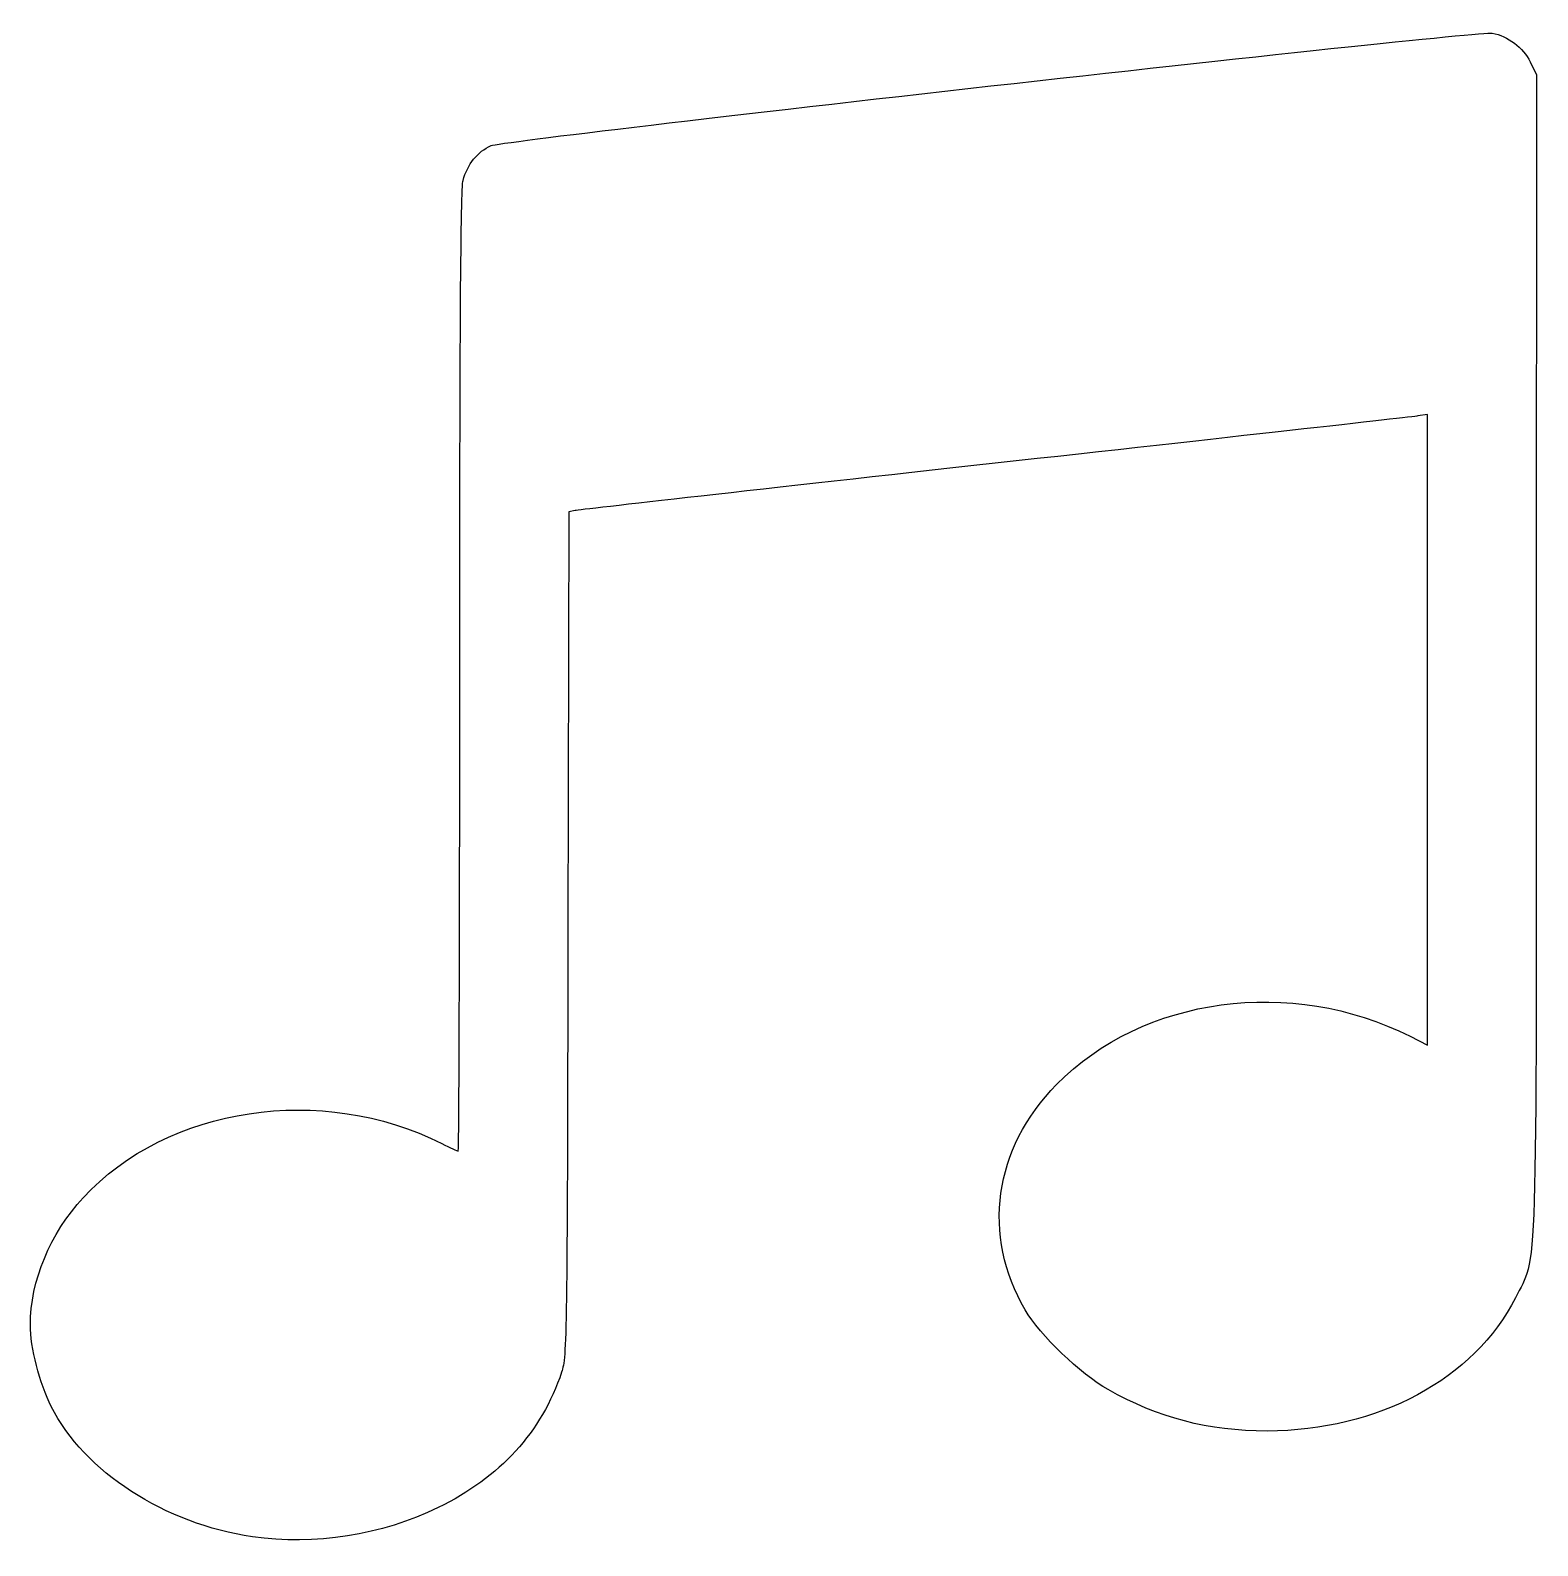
# Model space of a CAD drawing. Header units: millimetres. Extents: x 0 to 15, y -0.1 to 15.
import ezdxf

# ---------------------------------------------------------------- set-up
doc = ezdxf.new("R2010")
doc.units = ezdxf.units.MM
doc.layers.add('Capa_1', color=7, linetype='CONTINUOUS')

msp = doc.modelspace()

# ---------------------------------------------------------------- linework, layer by layer
at = {"layer": 'Capa_1', "color": 7}
for points in [[(14.937811, 14.713935), (14.999961, 14.585426), (14.999407, 8.824338)], [(13.741432, 5.012916), (13.915895, 4.924766), (13.915895, 8.064647), (13.915895, 11.204529), (13.820685, 11.188709)], [(5.427525, 10.247461), (5.362275, 10.233251), (5.354175, 6.032359)]]:
    msp.add_lwpolyline(points, dxfattribs=at)
msp.add_lwpolyline([(2.211431, 0.030958)], close=True, dxfattribs=at)
for points in [[(4.588994, 13.879856), (4.729659, 13.942196), (14.399931, 15.027996), (14.560489, 14.999481)], [(14.560489, 14.999481), (14.717448, 14.971601), (14.868476, 14.857311), (14.937811, 14.713935)], [(4.309282, 13.533461), (4.353242, 13.694593), (4.454843, 13.820407), (4.588994, 13.879856)], [(4.277112, 8.642964), (4.277222, 12.003236), (4.286712, 13.450876), (4.309282, 13.533461)], [(13.820685, 11.188709), (13.768305, 11.180009), (11.873109, 10.967867), (9.609119, 10.71728)], [(9.609119, 10.71728), (7.345126, 10.466696), (5.46341, 10.255276), (5.427525, 10.247461)], [(14.999407, 8.824338), (14.998854, 2.404294), (15.013337, 2.851143), (14.791429, 2.409769)], [(4.261322, 3.869782), (4.269922, 3.869782), (4.277022, 6.017714), (4.277112, 8.642964)], [(5.354175, 6.032359), (5.346475, 2.027714), (5.343545, 1.823932), (5.291615, 1.670161)], [(10.220972, 4.533328), (11.082213, 5.408798), (12.559697, 5.610074), (13.741432, 5.012916)], [(0.525834, 3.405969), (1.36248, 4.314892), (2.908747, 4.547973), (4.098421, 3.944492)], [(9.909073, 2.288403), (9.474065, 3.030115), (9.594426, 3.89643), (10.220972, 4.533328)], [(4.098421, 3.944492), (4.179421, 3.903402), (4.25273, 3.869782), (4.261322, 3.869782)], [(-0.000032, 2.136772), (0.001368, 2.579092), (0.195044, 3.0466), (0.525834, 3.405969)], [(10.733669, 1.495968), (10.461313, 1.649492), (10.054504, 2.040434), (9.909073, 2.288403)], [(14.791429, 2.409769), (14.385834, 1.603013), (13.417528, 1.08359), (12.319164, 1.08359)], [(0.208478, 1.326557), (0.093815, 1.554486), (-0.0007, 1.921741), (-0.000032, 2.136772)], [(5.291615, 1.670161), (5.089184, 1.070407), (4.681965, 0.623604), (4.061742, 0.320738)], [(12.319164, 1.08359), (11.733299, 1.08359), (11.235588, 1.213043), (10.733669, 1.495968)], [(2.211446, 0.030956), (1.342506, 0.156303), (0.53415, 0.67918), (0.208478, 1.326557)], [(4.061742, 0.320738), (3.501647, 0.047233), (2.828946, -0.05812), (2.211431, 0.030958)]]:
    msp.add_open_spline(points, degree=3, dxfattribs=at)

doc.saveas('drawing.dxf')
